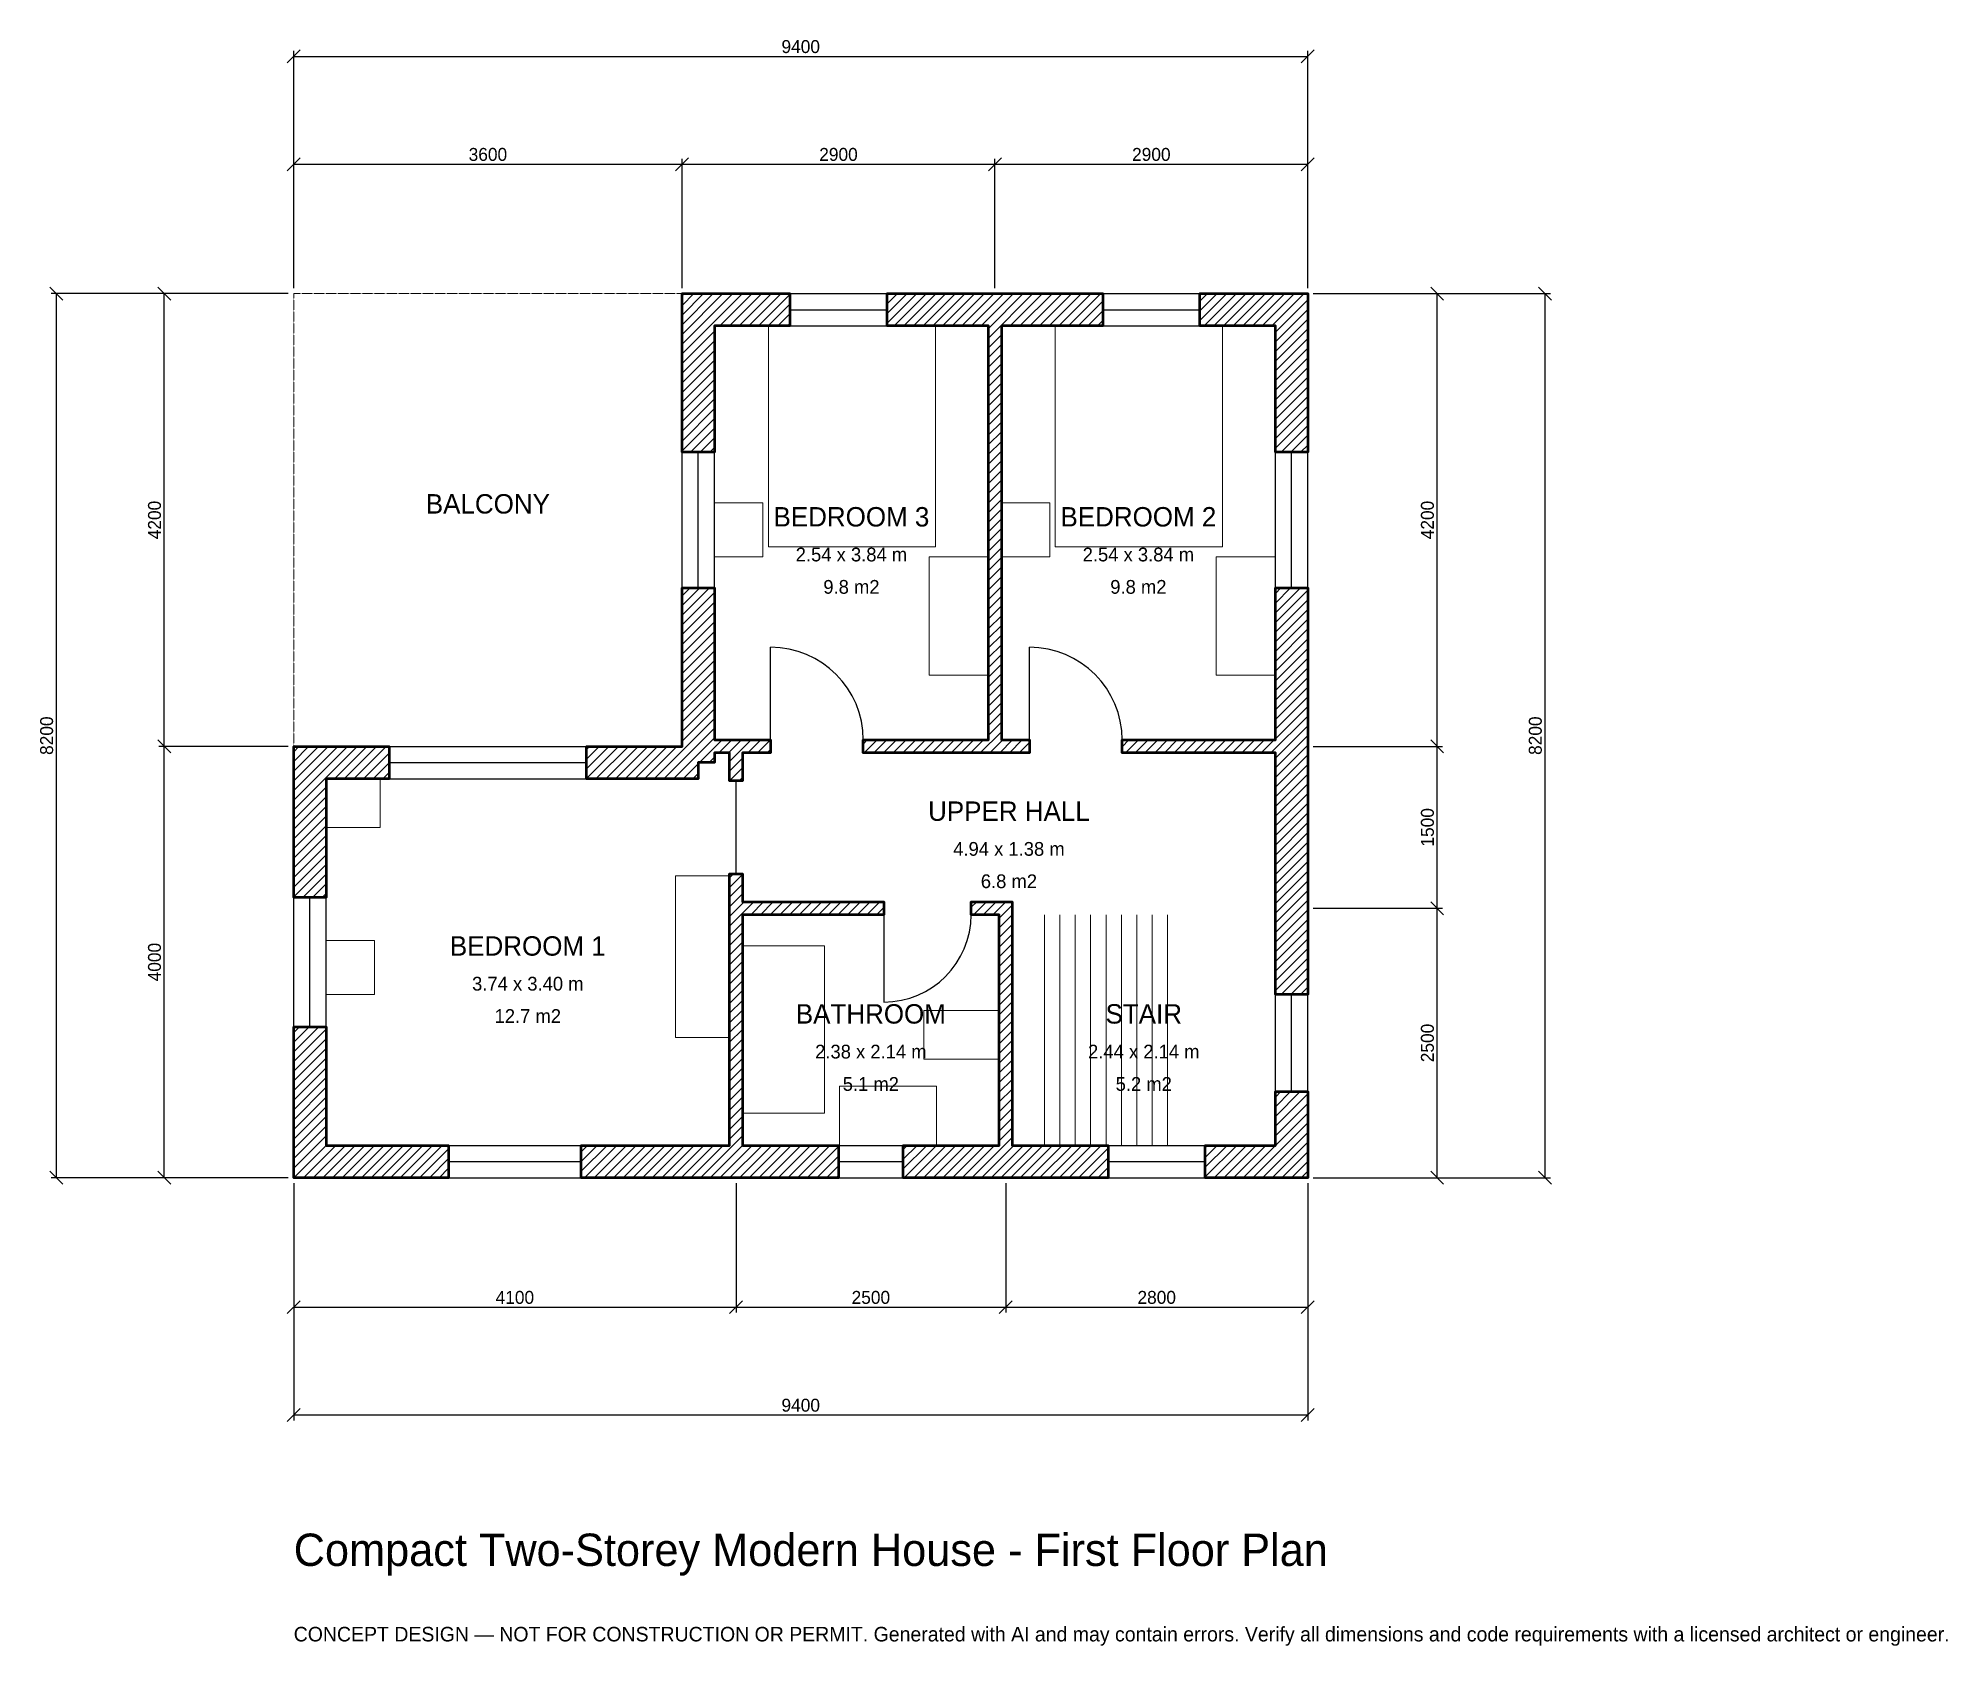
# Model space of a CAD drawing. Header units: millimetres. Extents: x -2369 to 15333, y -4341 to 10569.
import ezdxf
from ezdxf.enums import TextEntityAlignment as Align

# ---------------------------------------------------------------- set-up
doc = ezdxf.new("R2010")
doc.units = ezdxf.units.MM
doc.linetypes.add('DASHED', pattern=[1.524, 1.27, -0.254])
for name, color, linetype, lineweight in [('A-ANNO-DIMS', 1, 'Continuous', 13), ('A-ANNO-TEXT', 7, 'Continuous', 18), ('A-AREA-IDEN', 7, 'Continuous', 18), ('A-DOOR', 2, 'Continuous', 25), ('A-FLOR-FIXT', 9, 'Continuous', 13), ('A-FLOR-STRS', 3, 'Continuous', 18), ('A-FURN', 9, 'Continuous', 13), ('A-GLAZ', 4, 'Continuous', 25), ('A-SITE-PAVE', 8, 'Continuous', 13), ('A-WALL', 7, 'Continuous', 50), ('A-WALL-PATT', 8, 'Continuous', 13)]:
    doc.layers.add(name, color=color, linetype=linetype, lineweight=lineweight)
doc.dimstyles.new('PLAN', dxfattribs={"dimtxt": 120, "dimasz": 80, "dimexe": 50, "dimexo": 50, "dimgap": 30, "dimtad": 1, "dimdec": 0, "dimtsz": 60, "dimcen": 2.5, "dimclrd": 1, "dimclre": 1, "dimazin": 3, "dimtfac": 1, "dimtmove": 0, "dimatfit": 3})

msp = doc.modelspace()

# ---------------------------------------------------------------- hatches: boundary and pattern name
at = {"layer": 'A-WALL-PATT'}
h = msp.add_hatch(dxfattribs=at)
h.set_pattern_fill('ANSI31', color=8, scale=20)
h.paths.add_polyline_path([(6540, -0.001), (6540, 0), (6450, 0), (5650, 0), (5650, 300), (6450, 300), (6540, 300), (6540, 2440), (6280, 2440), (6280, 2560), (6540, 2560), (6660, 2560), (6660, 2440), (6660, 300), (6750, 300), (7550, 300), (7550, 0), (6750, 0), (6660, 0), (6660, -0.001), (6540, -0.001)])
h.paths.add_polyline_path([(4250, 0), (4160, 0), (4160, -0.001), (4040, -0.001), (4040, 0), (3950, 0), (2665, 0), (2665, 300), (3950, 300), (4040, 300), (4040, 2440), (4040, 2560), (4040, 2820), (4160, 2820), (4160, 2560), (5470, 2560), (5470, 2440), (4160, 2440), (4160, 300), (4250, 300), (5050, 300), (5050, 0), (4250, 0)])
h.paths.add_polyline_path([(300, 0), (300, -0.001), (0, -0.001), (0, 0), (-0.001, 0), (-0.001, 300), (0, 300), (0, 1400), (300, 1400), (300, 300), (1435, 300), (1435, 0), (300, 0)])
h.paths.add_polyline_path([(0, 3700), (-0.001, 3700), (-0.001, 4000), (-0.001, 4000), (0, 4000), (0, 4000.001), (300, 4000.001), (300, 4000), (885, 4000), (885, 3700), (300, 3700), (300, 2600), (0, 2600), (0, 3700)])
h.paths.add_polyline_path([(3540, 4000), (3540, 4000.001), (3599.999, 4000.001), (3599.999, 4060), (3600, 4060), (3600, 5470), (3900, 5470), (3900, 4060), (4040, 4060), (4160, 4060), (4420, 4060), (4420, 3940), (4160, 3940), (4160, 3680), (4040, 3680), (4040, 3940), (3900, 3940), (3900, 3850), (3750, 3850), (3750, 3700), (2715, 3700), (2715, 4000), (3540, 4000)])
h.paths.add_polyline_path([(3600, 7900), (3599.999, 7900), (3599.999, 8200), (3600, 8200), (3600, 8200.001), (3900, 8200.001), (3900, 8200), (4600, 8200), (4600, 7900), (3900, 7900), (3900, 6730), (3600, 6730), (3600, 7900)])
h.paths.add_polyline_path([(6350, 8200), (6440, 8200), (6440, 8200.001), (6560, 8200.001), (6560, 8200), (6650, 8200), (7500, 8200), (7500, 7900), (6650, 7900), (6560, 7900), (6560, 4060), (6820, 4060), (6820, 3940), (6560, 3940), (6440, 3940), (5280, 3940), (5280, 4060), (6440, 4060), (6440, 7900), (6350, 7900), (5500, 7900), (5500, 8200), (6350, 8200)])
h.paths.add_polyline_path([(9100, 8200), (9100, 8200.001), (9400, 8200.001), (9400, 8200), (9400.001, 8200), (9400.001, 7900), (9400, 7900), (9400, 6730), (9100, 6730), (9100, 7900), (8400, 7900), (8400, 8200), (9100, 8200)])
h.paths.add_polyline_path([(9400, 4060), (9400.001, 4060), (9400.001, 3940), (9400, 3940), (9400, 3850), (9400, 3850), (9400, 2650), (9400, 2350), (9400, 1700), (9100, 1700), (9100, 2350), (9100, 2650), (9100, 3940), (7680, 3940), (7680, 4060), (9100, 4060), (9100, 4150), (9100, 4150), (9100, 5470), (9400, 5470), (9400, 4060)])
h.paths.add_polyline_path([(9400, 300), (9400.001, 300), (9400.001, 0), (9400, 0), (9400, -0.001), (9100, -0.001), (9100, 0), (8450, 0), (8450, 300), (9100, 300), (9100, 800), (9400, 800), (9400, 300)])

# ---------------------------------------------------------------- linework, layer by layer
at = {"layer": 'A-DOOR'}
for p, q in [((4420, 4060), (4420, 4920)), ((6820, 4060), (6820, 4920)), ((4100, 2820), (4100, 3680)), ((5470, 2440), (5470, 1630))]:
    msp.add_line(p, q, dxfattribs=at)
for centre, radius, start, end in [((4420, 4060), 860, 0, 90), ((6820, 4060), 860, 0, 90), ((5470, 2440), 810, 270, 360)]:
    msp.add_arc(centre, radius, start, end, dxfattribs=at)
at = {"layer": 'A-FLOR-FIXT'}
for points in [[(4160, 600), (4920, 600), (4920, 2150), (4160, 2150)], [(5840, 1100), (6540, 1100), (6540, 1550), (5840, 1550)], [(5060, 300), (5960, 300), (5960, 850), (5060, 850)]]:
    msp.add_lwpolyline(points, close=True, dxfattribs=at)
at = {"layer": 'A-FLOR-STRS'}
for p, q in [((6960, 300), (6960, 2440)), ((7102.5, 300), (7102.5, 2440)), ((7245, 300), (7245, 2440)), ((7387.5, 300), (7387.5, 2440)), ((7530, 300), (7530, 2440)), ((7672.5, 300), (7672.5, 2440)), ((7815, 300), (7815, 2440)), ((7957.5, 300), (7957.5, 2440)), ((8100, 300), (8100, 2440))]:
    msp.add_line(p, q, dxfattribs=at)
at = {"layer": 'A-FURN'}
for points in [[(4400, 5850), (5950, 5850), (5950, 7900), (4400, 7900)], [(7060, 5850), (8610, 5850), (8610, 7900), (7060, 7900)], [(3900, 5760), (4350, 5760), (4350, 6260), (3900, 6260)], [(6560, 5760), (7010, 5760), (7010, 6260), (6560, 6260)], [(5890, 4660), (6440, 4660), (6440, 5760), (5890, 5760)], [(8550, 4660), (9100, 4660), (9100, 5760), (8550, 5760)], [(300, 3250), (800, 3250), (800, 3700), (300, 3700)], [(3540, 1300), (4040, 1300), (4040, 2800), (3540, 2800)], [(300, 1700), (750, 1700), (750, 2200), (300, 2200)]]:
    msp.add_lwpolyline(points, close=True, dxfattribs=at)
at = {"layer": 'A-GLAZ'}
for p, q in [((4600, 8200), (5500, 8200)), ((7500, 8200), (8400, 8200)), ((4600, 8050), (5500, 8050)), ((7500, 8050), (8400, 8050)), ((4600, 7900), (5500, 7900)), ((7500, 7900), (8400, 7900)), ((3600, 5470), (3600, 6730)), ((3750, 5470), (3750, 6730)), ((3900, 5470), (3900, 6730)), ((9100, 5470), (9100, 6730)), ((9250, 5470), (9250, 6730)), ((9400, 5470), (9400, 6730)), ((885, 4000), (2715, 4000)), ((885, 3850), (2715, 3850)), ((885, 3700), (2715, 3700)), ((0, 1400), (0, 2600)), ((150, 1400), (150, 2600)), ((300, 1400), (300, 2600)), ((9100, 800), (9100, 1700)), ((9250, 800), (9250, 1700)), ((9400, 800), (9400, 1700)), ((1435, 300), (2665, 300)), ((5050, 300), (5650, 300)), ((7550, 300), (8450, 300)), ((1435, 150), (2665, 150)), ((1435, 0), (2665, 0)), ((5050, 150), (5650, 150)), ((5050, 0), (5650, 0)), ((7550, 150), (8450, 150)), ((7550, 0), (8450, 0))]:
    msp.add_line(p, q, dxfattribs=at)
at = {"layer": 'A-SITE-PAVE', "linetype": 'DASHED'}
msp.add_lwpolyline([(0, 4000), (3600, 4000), (3600, 8200), (0, 8200)], close=True, dxfattribs=at)
at = {"layer": 'A-WALL'}
for points in [[(3600, 7900), (3599.999, 7900), (3599.999, 8200), (3600, 8200), (3600, 8200.001), (3900, 8200.001), (3900, 8200), (4600, 8200), (4600, 7900), (3900, 7900), (3900, 6730), (3600, 6730), (3600, 7900)], [(6350, 8200), (6440, 8200), (6440, 8200.001), (6560, 8200.001), (6560, 8200), (6650, 8200), (7500, 8200), (7500, 7900), (6650, 7900), (6560, 7900), (6560, 4060), (6820, 4060), (6820, 3940), (6560, 3940), (6440, 3940), (5280, 3940), (5280, 4060), (6440, 4060), (6440, 7900), (6350, 7900), (5500, 7900), (5500, 8200), (6350, 8200)], [(9100, 8200), (9100, 8200.001), (9400, 8200.001), (9400, 8200), (9400.001, 8200), (9400.001, 7900), (9400, 7900), (9400, 6730), (9100, 6730), (9100, 7900), (8400, 7900), (8400, 8200), (9100, 8200)], [(3540, 4000), (3540, 4000.001), (3599.999, 4000.001), (3599.999, 4060), (3600, 4060), (3600, 5470), (3900, 5470), (3900, 4060), (4040, 4060), (4160, 4060), (4420, 4060), (4420, 3940), (4160, 3940), (4160, 3680), (4040, 3680), (4040, 3940), (3900, 3940), (3900, 3850), (3750, 3850), (3750, 3700), (2715, 3700), (2715, 4000), (3540, 4000)], [(9400, 4060), (9400.001, 4060), (9400.001, 3940), (9400, 3940), (9400, 3850), (9400, 3850), (9400, 2650), (9400, 2350), (9400, 1700), (9100, 1700), (9100, 2350), (9100, 2650), (9100, 3940), (7680, 3940), (7680, 4060), (9100, 4060), (9100, 4150), (9100, 4150), (9100, 5470), (9400, 5470), (9400, 4060)], [(0, 3700), (-0.001, 3700), (-0.001, 4000), (-0.001, 4000), (0, 4000), (0, 4000.001), (300, 4000.001), (300, 4000), (885, 4000), (885, 3700), (300, 3700), (300, 2600), (0, 2600), (0, 3700)], [(4250, 0), (4160, 0), (4160, -0.001), (4040, -0.001), (4040, 0), (3950, 0), (2665, 0), (2665, 300), (3950, 300), (4040, 300), (4040, 2440), (4040, 2560), (4040, 2820), (4160, 2820), (4160, 2560), (5470, 2560), (5470, 2440), (4160, 2440), (4160, 300), (4250, 300), (5050, 300), (5050, 0), (4250, 0)], [(6540, -0.001), (6540, 0), (6450, 0), (5650, 0), (5650, 300), (6450, 300), (6540, 300), (6540, 2440), (6280, 2440), (6280, 2560), (6540, 2560), (6660, 2560), (6660, 2440), (6660, 300), (6750, 300), (7550, 300), (7550, 0), (6750, 0), (6660, 0), (6660, -0.001), (6540, -0.001)], [(300, 0), (300, -0.001), (0, -0.001), (0, 0), (-0.001, 0), (-0.001, 300), (0, 300), (0, 1400), (300, 1400), (300, 300), (1435, 300), (1435, 0), (300, 0)], [(9400, 300), (9400.001, 300), (9400.001, 0), (9400, 0), (9400, -0.001), (9100, -0.001), (9100, 0), (8450, 0), (8450, 300), (9100, 300), (9100, 800), (9400, 800), (9400, 300)]]:
    msp.add_lwpolyline(points, close=True, dxfattribs=at)

# ---------------------------------------------------------------- texts
at = {"layer": 'A-ANNO-TEXT'}
for s, height, p in [('Compact Two-Storey Modern House - First Floor Plan', 300, (0, -3600)), ('CONCEPT DESIGN — NOT FOR CONSTRUCTION OR PERMIT. Generated with AI and may contain errors. Verify all dimensions and code requirements with a licensed architect or engineer.', 135, (0, -4300))]:
    msp.add_text(s, height=height, dxfattribs=at).set_placement(p)
at = {"layer": 'A-AREA-IDEN'}
for s, height, p in [('BALCONY', 180, (1800, 6250)), ('BEDROOM 3', 180, (5170, 6130)), ('BEDROOM 2', 180, (7830, 6130)), ('2.54 x 3.84 m', 127.5, (5170, 5780)), ('2.54 x 3.84 m', 127.5, (7830, 5780)), ('9.8 m2', 127.5, (5170, 5480)), ('9.8 m2', 127.5, (7830, 5480)), ('UPPER HALL', 180, (6630, 3400)), ('4.94 x 1.38 m', 127.5, (6630, 3050)), ('6.8 m2', 127.5, (6630, 2750)), ('BEDROOM 1', 180, (2170, 2150)), ('3.74 x 3.40 m', 127.5, (2170, 1800)), ('BATHROOM', 180, (5350, 1520)), ('STAIR', 180, (7880, 1520)), ('12.7 m2', 127.5, (2170, 1500)), ('2.38 x 2.14 m', 127.5, (5350, 1170)), ('2.44 x 2.14 m', 127.5, (7880, 1170)), ('5.1 m2', 127.5, (5350, 870)), ('5.2 m2', 127.5, (7880, 870))]:
    msp.add_text(s, height=height, dxfattribs=at).set_placement(p, align=Align.MIDDLE_CENTER)

# ---------------------------------------------------------------- dimensions: what is measured, and where the dimension line sits
at = {"layer": 'A-ANNO-DIMS'}
for base, p1, p2, text in [((0, 10400), (0, 8200), (9400, 8200), '9400'), ((0, 9400), (0, 8200), (3600, 8200), '3600'), ((3600, 9400), (3600, 8200), (6500, 8200), '2900'), ((6500, 9400), (6500, 8200), (9400, 8200), '2900'), ((0, -1200), (0, 0), (4100, 0), '4100'), ((0, -2200), (0, 0), (9400, 0), '9400'), ((4100, -1200), (4100, 0), (6600, 0), '2500'), ((6600, -1200), (6600, 0), (9400, 0), '2800')]:
    msp.add_linear_dim(base=base, p1=p1, p2=p2, text=text, dimstyle='PLAN', dxfattribs=at).render()
for base, p1, p2, text in [((-2200, 0), (0, 0), (0, 8200), '8200'), ((-1200, 4000), (0, 4000), (0, 8200), '4200'), ((10600, 4000), (9400, 4000), (9400, 8200), '4200'), ((11600, 0), (9400, 0), (9400, 8200), '8200'), ((-1200, 0), (0, 0), (0, 4000), '4000'), ((10600, 2500), (9400, 2500), (9400, 4000), '1500'), ((10600, 0), (9400, 0), (9400, 2500), '2500')]:
    msp.add_linear_dim(base=base, p1=p1, p2=p2, angle=90, text=text, dimstyle='PLAN', dxfattribs=at).render()

doc.saveas('drawing.dxf')
